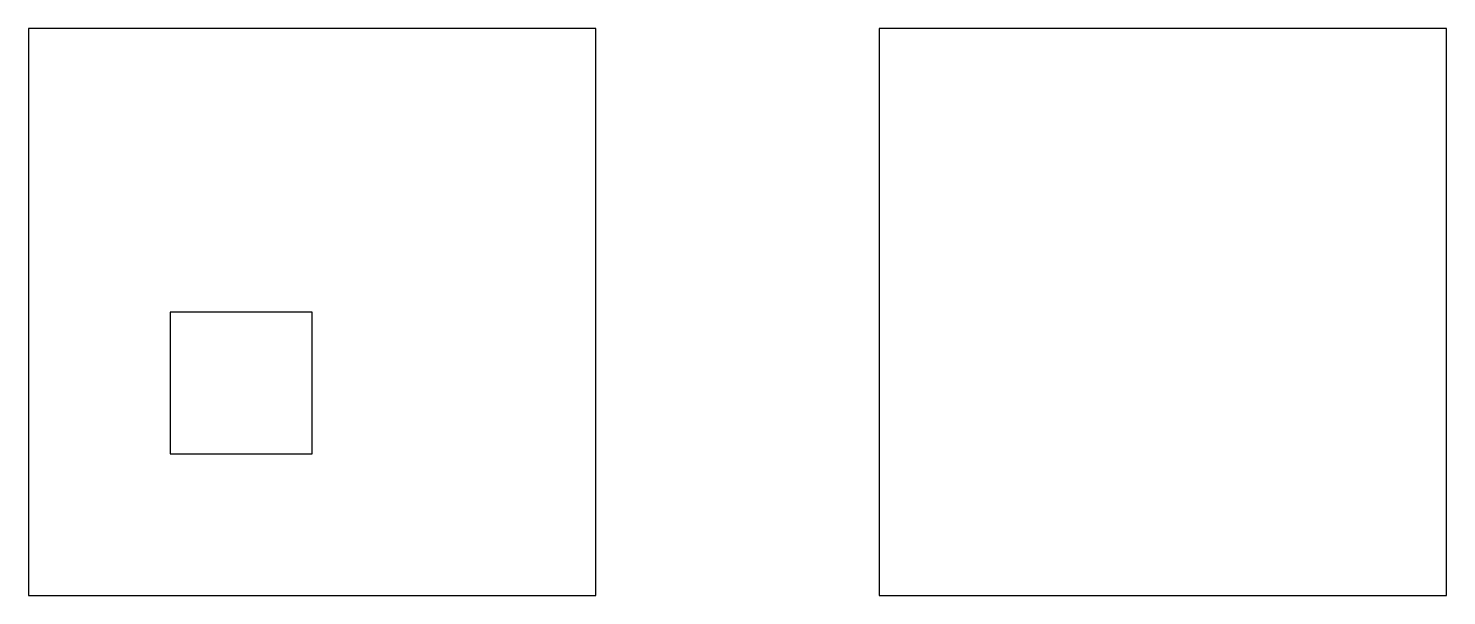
# Model space of a CAD drawing. Header units: metres. Extents: x 0 to 100, y 0 to 40.
import ezdxf

# ---------------------------------------------------------------- set-up
doc = ezdxf.new("R2010")
doc.units = ezdxf.units.M

msp = doc.modelspace()

# ---------------------------------------------------------------- linework, layer by layer
at = {"layer": 'CORTE'}
for points in [[(0, 0), (40, 0), (40, 40), (0, 40)], [(60, 0), (100, 0), (100, 40), (60, 40)]]:
    msp.add_lwpolyline(points, close=True, dxfattribs=at)
at = {"layer": 'GRABADO'}
msp.add_lwpolyline([(10, 10), (20, 10), (20, 20), (10, 20)], close=True, dxfattribs=at)

doc.saveas('drawing.dxf')
